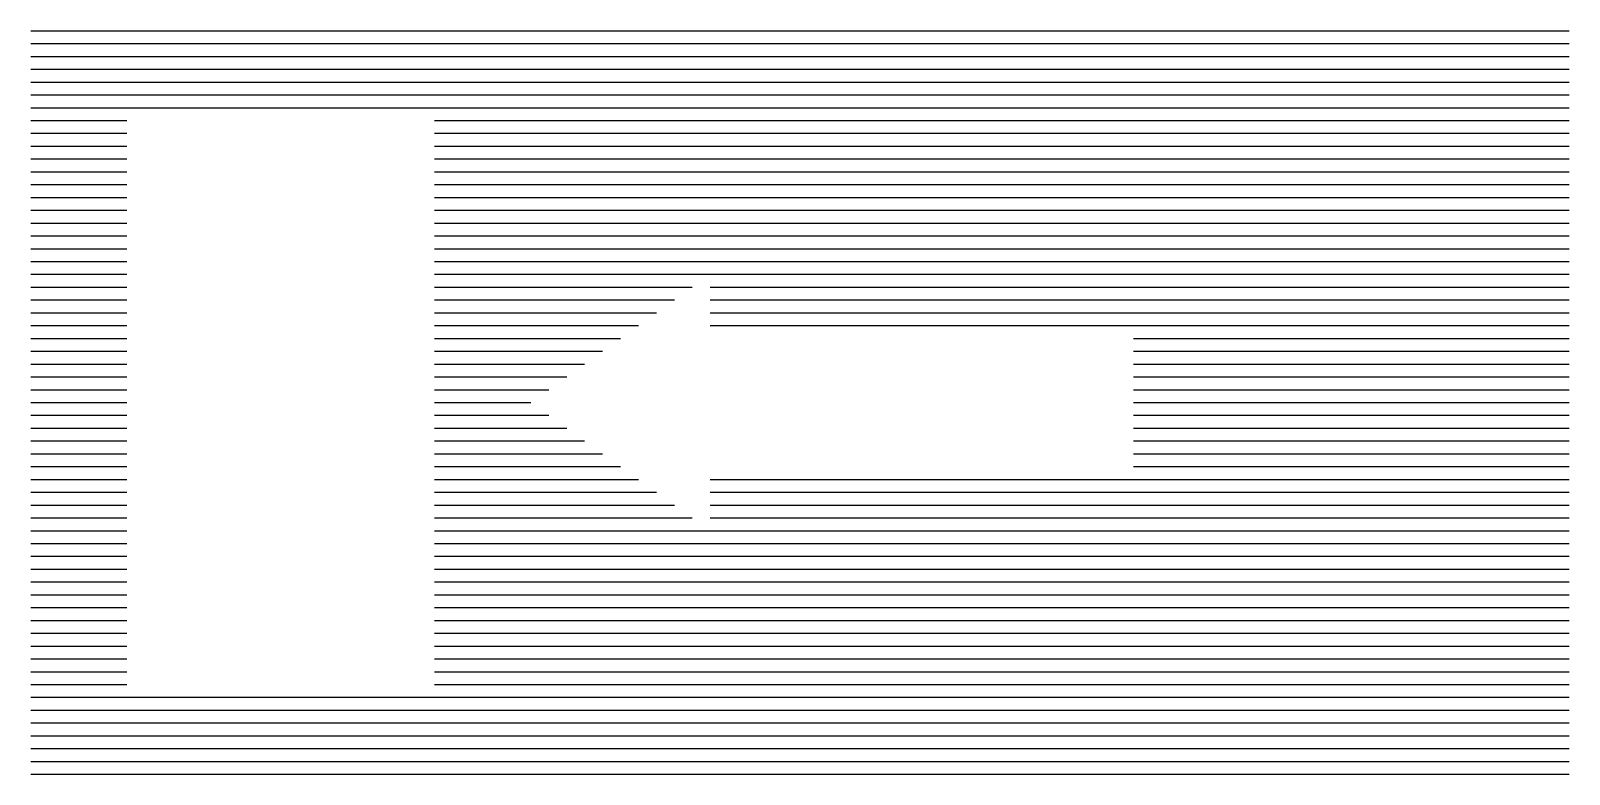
# Paper-space layout 'Layout1' of a CAD drawing. Extents: x 44 to 56, y 97.1 to 102.9.
import ezdxf

# ---------------------------------------------------------------- set-up
doc = ezdxf.new("R2010")
doc.units = 0
doc.layers.get('0').update_dxf_attribs({"linetype": 'CONTINUOUS'})
doc.layers.add('GROEN', color=3, linetype='CONTINUOUS')

# ---------------------------------------------------------------- blocks, each defined once
blk = doc.blocks.new('*X')
at = {"color": 0}
for p, q in [((44, 102.9), (56, 102.9)), ((44, 102.8), (56, 102.8)), ((44, 102.7), (56, 102.7)), ((44, 102.6), (56, 102.6)), ((44, 102.5), (56, 102.5)), ((44, 102.4), (56, 102.4)), ((44, 102.3), (56, 102.3)), ((44, 102.2), (44.75, 102.2)), ((47.15, 102.2), (56, 102.2)), ((44, 102.1), (44.75, 102.1)), ((44, 102), (44.75, 102)), ((47.15, 102.1), (56, 102.1)), ((47.15, 102), (56, 102)), ((44, 101.9), (44.75, 101.9)), ((47.15, 101.9), (56, 101.9)), ((44, 101.8), (44.75, 101.8)), ((47.15, 101.8), (56, 101.8)), ((44, 101.7), (44.75, 101.7)), ((47.15, 101.7), (56, 101.7)), ((44, 101.6), (44.75, 101.6)), ((47.15, 101.6), (56, 101.6)), ((44, 101.5), (44.75, 101.5)), ((44, 101.4), (44.75, 101.4)), ((47.15, 101.5), (56, 101.5)), ((47.15, 101.4), (56, 101.4)), ((44, 101.3), (44.75, 101.3)), ((47.15, 101.3), (56, 101.3)), ((44, 101.2), (44.75, 101.2)), ((47.15, 101.2), (56, 101.2)), ((44, 101.1), (44.75, 101.1)), ((47.15, 101.1), (56, 101.1)), ((44, 101), (44.75, 101)), ((47.15, 101), (56, 101)), ((44, 100.9), (44.75, 100.9)), ((44, 100.8), (44.75, 100.8)), ((47.15, 100.9), (49.16, 100.9)), ((47.15, 100.8), (49.02, 100.8)), ((49.3, 100.9), (56, 100.9)), ((49.3, 100.8), (56, 100.8)), ((44, 100.7), (44.75, 100.7)), ((47.15, 100.7), (48.88, 100.7)), ((49.3, 100.7), (56, 100.7)), ((44, 100.6), (44.75, 100.6)), ((47.15, 100.6), (48.74, 100.6)), ((49.3, 100.6), (56, 100.6)), ((44, 100.5), (44.75, 100.5)), ((47.15, 100.5), (48.6, 100.5)), ((52.6, 100.5), (56, 100.5)), ((44, 100.4), (44.75, 100.4)), ((47.15, 100.4), (48.46, 100.4)), ((52.6, 100.4), (56, 100.4)), ((44, 100.3), (44.75, 100.3)), ((44, 100.2), (44.75, 100.2)), ((47.15, 100.3), (48.32, 100.3)), ((47.15, 100.2), (48.18, 100.2)), ((52.6, 100.3), (56, 100.3)), ((52.6, 100.2), (56, 100.2)), ((44, 100.1), (44.75, 100.1)), ((47.15, 100.1), (48.04, 100.1)), ((52.6, 100.1), (56, 100.1)), ((44, 100), (44.75, 100)), ((47.15, 100), (47.9, 100)), ((52.6, 100), (56, 100)), ((44, 99.9), (44.75, 99.9)), ((47.15, 99.9), (48.04, 99.9)), ((52.6, 99.9), (56, 99.9)), ((44, 99.8), (44.75, 99.8)), ((47.15, 99.8), (48.18, 99.8)), ((52.6, 99.8), (56, 99.8)), ((44, 99.7), (44.75, 99.7)), ((44, 99.6), (44.75, 99.6)), ((47.15, 99.7), (48.32, 99.7)), ((47.15, 99.6), (48.46, 99.6)), ((52.6, 99.7), (56, 99.7)), ((52.6, 99.6), (56, 99.6)), ((44, 99.5), (44.75, 99.5)), ((47.15, 99.5), (48.6, 99.5)), ((52.6, 99.5), (56, 99.5)), ((44, 99.4), (44.75, 99.4)), ((47.15, 99.4), (48.74, 99.4)), ((49.3, 99.4), (56, 99.4)), ((44, 99.3), (44.75, 99.3)), ((47.15, 99.3), (48.88, 99.3)), ((49.3, 99.3), (56, 99.3)), ((44, 99.2), (44.75, 99.2)), ((47.15, 99.2), (49.02, 99.2)), ((49.3, 99.2), (56, 99.2)), ((44, 99.1), (44.75, 99.1)), ((44, 99), (44.75, 99)), ((47.15, 99.1), (49.16, 99.1)), ((47.15, 99), (56, 99)), ((49.3, 99.1), (56, 99.1)), ((44, 98.9), (44.75, 98.9)), ((47.15, 98.9), (56, 98.9)), ((44, 98.8), (44.75, 98.8)), ((47.15, 98.8), (56, 98.8)), ((44, 98.7), (44.75, 98.7)), ((47.15, 98.7), (56, 98.7)), ((44, 98.6), (44.75, 98.6)), ((47.15, 98.6), (56, 98.6)), ((44, 98.5), (44.75, 98.5)), ((44, 98.4), (44.75, 98.4)), ((47.15, 98.5), (56, 98.5)), ((47.15, 98.4), (56, 98.4)), ((44, 98.3), (44.75, 98.3)), ((47.15, 98.3), (56, 98.3)), ((44, 98.2), (44.75, 98.2)), ((47.15, 98.2), (56, 98.2)), ((44, 98.1), (44.75, 98.1)), ((47.15, 98.1), (56, 98.1)), ((44, 98), (44.75, 98)), ((47.15, 98), (56, 98)), ((44, 97.9), (44.75, 97.9)), ((44, 97.8), (44.75, 97.8)), ((47.15, 97.9), (56, 97.9)), ((47.15, 97.8), (56, 97.8)), ((44, 97.7), (56, 97.7)), ((44, 97.6), (56, 97.6)), ((44, 97.5), (56, 97.5)), ((44, 97.4), (56, 97.4)), ((44, 97.3), (56, 97.3)), ((44, 97.2), (56, 97.2)), ((44, 97.1), (56, 97.1))]:
    blk.add_line(p, q, dxfattribs=at)

psp = doc.layouts.get("Layout1")

# ---------------------------------------------------------------- block references
at = {"layer": 'GROEN', "color": 0}
psp.add_blockref('*X', (0, 0), dxfattribs=at)

doc.saveas('drawing.dxf')
